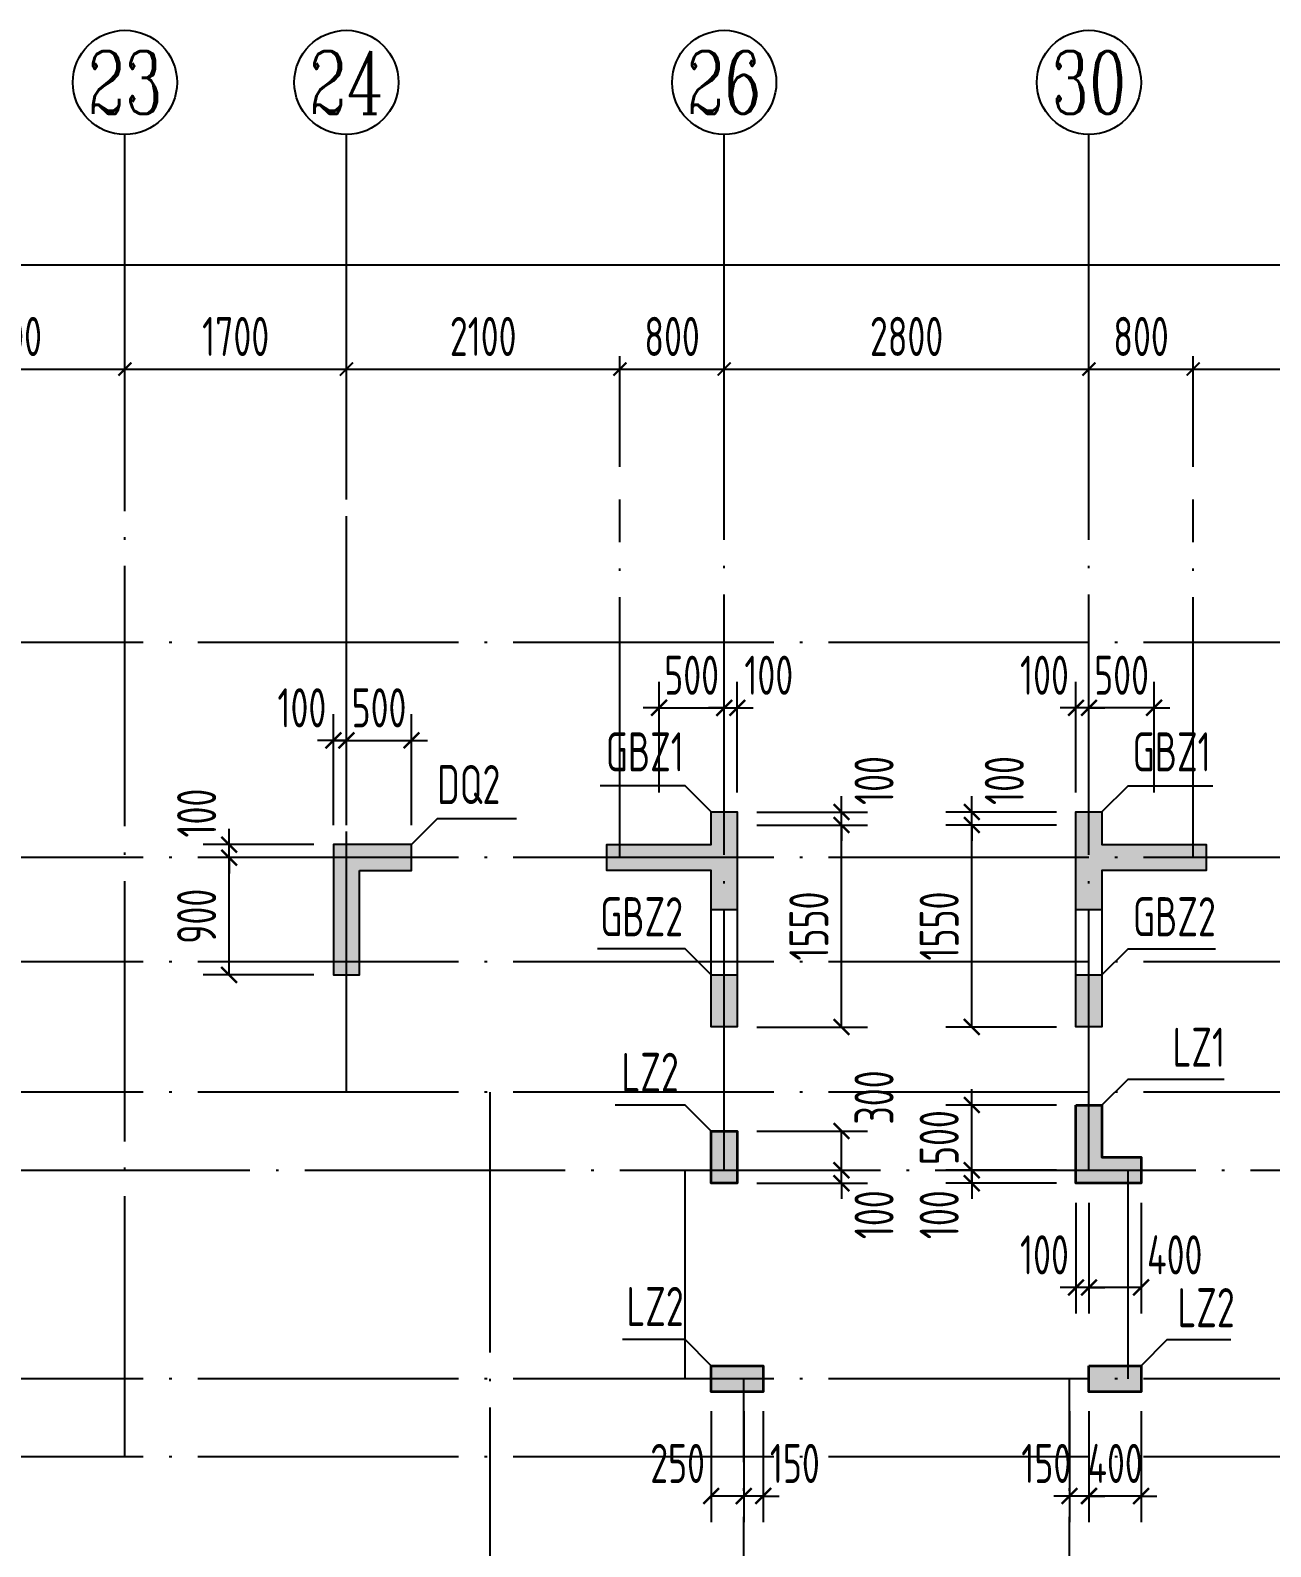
# Model space of a CAD drawing. Extents: x -668857 to 143095, y -247466 to 228182.
# Drawn here: x -296003 to -286481, y -70713 to -59074 of the extents above; entities that cross this region are included whole.
import ezdxf
from ezdxf.enums import TextEntityAlignment as Align

# ---------------------------------------------------------------- set-up
doc = ezdxf.new("R2010")
doc.units = 0
doc.header["$LTSCALE"] = 1000
doc.linetypes.add('DOTE', pattern=[2.42, 2, -0.2, 0.02, -0.2])
doc.layers.get('0').update_dxf_attribs({"linetype": 'CONTINUOUS'})
doc.layers.get('DEFPOINTS').update_dxf_attribs({"linetype": 'CONTINUOUS'})
for name, color, linetype in [('A-AXIS', 1, 'CONTINUOUS'), ('A-DOTE', 10, 'DOTE'), ('AXIS_NUM', 7, 'CONTINUOUS'), ('S-Q墙实线', 6, 'CONTINUOUS'), ('S-Q墙标注', 3, 'CONTINUOUS'), ('S-X详图填充', 252, 'CONTINUOUS'), ('S-X详图实线', 4, 'CONTINUOUS'), ('S-Y一般标注', 3, 'CONTINUOUS'), ('S-Z柱实线', 6, 'CONTINUOUS'), ('S-Z柱编号', 6, 'CONTINUOUS')]:
    doc.layers.add(name, color=color, linetype=linetype)
doc.styles.add('TSSD_Axis', font='complex.shx', dxfattribs={"width": 0.7, "bigfont": 'hztxt.shx'})
doc.styles.add('TSSD_DIMENSION', font='Tssdeng.shx', dxfattribs={"width": 0.7, "bigfont": 'tssdchn.shx'})
doc.styles.add('TSSD_REIN', font='tssdeng.shx', dxfattribs={"width": 0.7, "height": 300, "bigfont": 'tssdchn.shx'})
doc.styles.add('结构文字', font='zstxt.shx', dxfattribs={"width": 0.7, "bigfont": 'zshz.shx'})
doc.dimstyles.new('STRUCK', dxfattribs={"dimtxt": 400, "dimasz": 121, "dimexe": 200, "dimexo": 150, "dimgap": 115, "dimtad": 1, "dimdec": 0, "dimdsep": 46, "dimtxsty": '结构文字', "dimblk": 'ARCHTICK', "dimcen": 400, "dimclrd": 3, "dimclre": 3, "dimclrt": 7, "dimadec": 0, "dimazin": 0, "dimtfac": 1, "dimtdec": 0, "dimtix": 1, "dimtmove": 2, "dimatfit": 3, "dimldrblk": '_DIMX', "dimfxl": 0, "dimtolj": 1, "dimtzin": 0, "dimarcsym": 0})
doc.dimstyles.new('TSSD_100_100', dxfattribs={"dimtxt": 300, "dimasz": 100, "dimexe": 100, "dimexo": 250, "dimgap": 100, "dimtad": 1, "dimdec": 0, "dimzin": 0, "dimdsep": 46, "dimtxsty": 'TSSD_DIMENSION', "dimblk": 'ARCHTICK', "dimcen": 0, "dimdle": 100, "dimclrt": 7, "dimadec": 0, "dimazin": 0, "dimtfac": 1, "dimtdec": 0, "dimtix": 1, "dimtmove": 2, "dimatfit": 3, "dimldrblk": 'ARCHTICK', "dimfxl": 0, "dimtolj": 1, "dimtzin": 0, "dimarcsym": 0})

# ---------------------------------------------------------------- blocks, each defined once
blk = doc.blocks.new('ts_axno')
at = {"color": 0, "linetype": 'ByBlock', "lineweight": -2}
blk.add_circle((0, 0), 0.5, dxfattribs=at)
at = {"color": 0, "linetype": 'ByBlock', "lineweight": -2, "style": 'TSSD_Axis', "width": 0.7}
blk.add_attdef('A', text='', height=0.6, dxfattribs=at).set_placement((0, 0), align=Align.MIDDLE_CENTER)
blk = doc.blocks.new('_ArchTick')
at = {"color": 0, "linetype": 'ByBlock', "const_width": 0.15}
blk.add_lwpolyline([(-0.5, -0.5), (0.5, 0.5)], dxfattribs=at)
blk = doc.blocks.new('*D110')
at = {"layer": 'DEFPOINTS', "color": 0}
for p in [(36100, 19250), (34300, 18250), (36100, 18250)]:
    blk.add_point(p, dxfattribs=at)
at = {"layer": 'S-Y一般标注', "color": 0, "lineweight": -2}
for p, q in [((34300, 18500), (34300, 19350)), ((36100, 18500), (36100, 19350)), ((34200, 19250), (36200, 19250))]:
    blk.add_line(p, q, dxfattribs=at)
at = {"layer": 'S-Y一般标注', "color": 0, "lineweight": -2, "xscale": 100, "yscale": 100, "zscale": 100, "rotation": 180}
blk.add_blockref('_ArchTick', (34300, 19250), dxfattribs=at)
at = {"layer": 'S-Y一般标注', "color": 0, "lineweight": -2, "xscale": 100, "yscale": 100, "zscale": 100}
blk.add_blockref('_ArchTick', (36100, 19250), dxfattribs=at)
at = {"layer": 'S-Y一般标注', "color": 7, "insert": (35200, 19500), "char_height": 300, "attachment_point": 5, "style": 'TSSD_DIMENSION'}
blk.add_mtext('\\A1;1800', dxfattribs=at)
blk = doc.blocks.new('*D111')
at = {"layer": 'DEFPOINTS', "color": 0}
for p in [(37800, 19250), (36100, 18250), (37800, 18250)]:
    blk.add_point(p, dxfattribs=at)
at = {"layer": 'S-Y一般标注', "color": 0, "lineweight": -2}
for p, q in [((36100, 18500), (36100, 19350)), ((37800, 18500), (37800, 19350)), ((36000, 19250), (37900, 19250))]:
    blk.add_line(p, q, dxfattribs=at)
at = {"layer": 'S-Y一般标注', "color": 0, "lineweight": -2, "xscale": 100, "yscale": 100, "zscale": 100, "rotation": 180}
blk.add_blockref('_ArchTick', (36100, 19250), dxfattribs=at)
at = {"layer": 'S-Y一般标注', "color": 0, "lineweight": -2, "xscale": 100, "yscale": 100, "zscale": 100}
blk.add_blockref('_ArchTick', (37800, 19250), dxfattribs=at)
at = {"layer": 'S-Y一般标注', "color": 7, "insert": (36950, 19500), "char_height": 300, "attachment_point": 5, "style": 'TSSD_DIMENSION'}
blk.add_mtext('\\A1;1700', dxfattribs=at)
blk = doc.blocks.new('*D112')
at = {"layer": 'DEFPOINTS', "color": 0}
for p in [(40700, 19250), (39900, 18250), (40700, 18250)]:
    blk.add_point(p, dxfattribs=at)
at = {"layer": 'S-Y一般标注', "color": 0, "lineweight": -2}
for p, q in [((39900, 18500), (39900, 19350)), ((40700, 18500), (40700, 19350)), ((39800, 19250), (40800, 19250))]:
    blk.add_line(p, q, dxfattribs=at)
at = {"layer": 'S-Y一般标注', "color": 0, "lineweight": -2, "xscale": 100, "yscale": 100, "zscale": 100, "rotation": 180}
blk.add_blockref('_ArchTick', (39900, 19250), dxfattribs=at)
at = {"layer": 'S-Y一般标注', "color": 0, "lineweight": -2, "xscale": 100, "yscale": 100, "zscale": 100}
blk.add_blockref('_ArchTick', (40700, 19250), dxfattribs=at)
at = {"layer": 'S-Y一般标注', "color": 7, "insert": (40300, 19500), "char_height": 300, "attachment_point": 5, "style": 'TSSD_DIMENSION'}
blk.add_mtext('\\A1;800', dxfattribs=at)
blk = doc.blocks.new('*D113')
at = {"layer": 'DEFPOINTS', "color": 0}
for p in [(43500, 19250), (40700, 18250), (43500, 18250)]:
    blk.add_point(p, dxfattribs=at)
at = {"layer": 'S-Y一般标注', "color": 0, "lineweight": -2}
for p, q in [((40700, 18500), (40700, 19350)), ((43500, 18500), (43500, 19350)), ((40600, 19250), (43600, 19250))]:
    blk.add_line(p, q, dxfattribs=at)
at = {"layer": 'S-Y一般标注', "color": 0, "lineweight": -2, "xscale": 100, "yscale": 100, "zscale": 100, "rotation": 180}
blk.add_blockref('_ArchTick', (40700, 19250), dxfattribs=at)
at = {"layer": 'S-Y一般标注', "color": 0, "lineweight": -2, "xscale": 100, "yscale": 100, "zscale": 100}
blk.add_blockref('_ArchTick', (43500, 19250), dxfattribs=at)
at = {"layer": 'S-Y一般标注', "color": 7, "insert": (42100, 19500), "char_height": 300, "attachment_point": 5, "style": 'TSSD_DIMENSION'}
blk.add_mtext('\\A1;2800', dxfattribs=at)
blk = doc.blocks.new('*D114')
at = {"layer": 'DEFPOINTS', "color": 0}
for p in [(46400, 19250), (44300, 18250), (46400, 18250)]:
    blk.add_point(p, dxfattribs=at)
at = {"layer": 'S-Y一般标注', "color": 0, "lineweight": -2}
for p, q in [((44300, 18500), (44300, 19350)), ((46400, 18500), (46400, 19350)), ((44200, 19250), (46500, 19250))]:
    blk.add_line(p, q, dxfattribs=at)
at = {"layer": 'S-Y一般标注', "color": 0, "lineweight": -2, "xscale": 100, "yscale": 100, "zscale": 100, "rotation": 180}
blk.add_blockref('_ArchTick', (44300, 19250), dxfattribs=at)
at = {"layer": 'S-Y一般标注', "color": 0, "lineweight": -2, "xscale": 100, "yscale": 100, "zscale": 100}
blk.add_blockref('_ArchTick', (46400, 19250), dxfattribs=at)
at = {"layer": 'S-Y一般标注', "color": 7, "insert": (45742, 19500), "char_height": 300, "attachment_point": 5, "style": 'TSSD_DIMENSION'}
blk.add_mtext('\\A1;2100', dxfattribs=at)
blk = doc.blocks.new('*D119')
at = {"layer": 'DEFPOINTS', "color": 0}
for p in [(54600, 20050), (4600, 18250), (54600, 18250)]:
    blk.add_point(p, dxfattribs=at)
at = {"layer": 'S-Y一般标注', "color": 0, "lineweight": -2}
for p, q in [((4600, 18500), (4600, 20150)), ((54600, 18500), (54600, 20150)), ((4500, 20050), (54700, 20050))]:
    blk.add_line(p, q, dxfattribs=at)
at = {"layer": 'S-Y一般标注', "color": 0, "lineweight": -2, "xscale": 100, "yscale": 100, "zscale": 100, "rotation": 180}
blk.add_blockref('_ArchTick', (4600, 20050), dxfattribs=at)
at = {"layer": 'S-Y一般标注', "color": 0, "lineweight": -2, "xscale": 100, "yscale": 100, "zscale": 100}
blk.add_blockref('_ArchTick', (54600, 20050), dxfattribs=at)
at = {"layer": 'S-Y一般标注', "color": 7, "insert": (29600, 20300), "char_height": 300, "attachment_point": 5, "style": 'TSSD_DIMENSION'}
blk.add_mtext('\\A1;50000', dxfattribs=at)
blk = doc.blocks.new('*D132')
at = {"layer": 'DEFPOINTS', "color": 0}
for p in [(39900, 19250), (37800, 18250), (39900, 18250)]:
    blk.add_point(p, dxfattribs=at)
at = {"layer": 'S-Y一般标注', "color": 0, "lineweight": -2}
for p, q in [((37800, 18500), (37800, 19350)), ((39900, 18500), (39900, 19350)), ((37700, 19250), (40000, 19250))]:
    blk.add_line(p, q, dxfattribs=at)
at = {"layer": 'S-Y一般标注', "color": 0, "lineweight": -2, "xscale": 100, "yscale": 100, "zscale": 100, "rotation": 180}
blk.add_blockref('_ArchTick', (37800, 19250), dxfattribs=at)
at = {"layer": 'S-Y一般标注', "color": 0, "lineweight": -2, "xscale": 100, "yscale": 100, "zscale": 100}
blk.add_blockref('_ArchTick', (39900, 19250), dxfattribs=at)
at = {"layer": 'S-Y一般标注', "color": 7, "insert": (38850, 19500), "char_height": 300, "attachment_point": 5, "style": 'TSSD_DIMENSION'}
blk.add_mtext('\\A1;2100', dxfattribs=at)
blk = doc.blocks.new('*D133')
at = {"layer": 'DEFPOINTS', "color": 0}
for p in [(44300, 19250), (43500, 18250), (44300, 18250)]:
    blk.add_point(p, dxfattribs=at)
at = {"layer": 'S-Y一般标注', "color": 0, "lineweight": -2}
for p, q in [((43500, 18500), (43500, 19350)), ((44300, 18500), (44300, 19350)), ((43400, 19250), (44400, 19250))]:
    blk.add_line(p, q, dxfattribs=at)
at = {"layer": 'S-Y一般标注', "color": 0, "lineweight": -2, "xscale": 100, "yscale": 100, "zscale": 100, "rotation": 180}
blk.add_blockref('_ArchTick', (43500, 19250), dxfattribs=at)
at = {"layer": 'S-Y一般标注', "color": 0, "lineweight": -2, "xscale": 100, "yscale": 100, "zscale": 100}
blk.add_blockref('_ArchTick', (44300, 19250), dxfattribs=at)
at = {"layer": 'S-Y一般标注', "color": 7, "insert": (43900, 19500), "char_height": 300, "attachment_point": 5, "style": 'TSSD_DIMENSION'}
blk.add_mtext('\\A1;800', dxfattribs=at)
blk = doc.blocks.new('*D2030')
at = {"layer": 'DEFPOINTS', "color": 0}
for p in [(-288776, -67823), (-287976, -67823), (-287976, -67923)]:
    blk.add_point(p, dxfattribs=at)
at = {"layer": 'S-Q墙标注', "color": 3, "lineweight": -2}
for p, q in [((-288776, -67823), (-288776, -67702)), ((-288126, -67823), (-288976, -67823)), ((-288776, -67923), (-288776, -67823)), ((-288126, -67923), (-288976, -67923)), ((-288776, -67923), (-288776, -68044))]:
    blk.add_line(p, q, dxfattribs=at)
at = {"layer": 'S-Q墙标注', "color": 3, "lineweight": -2, "xscale": 121, "yscale": 121, "zscale": 121}
for p, rotation in [((-288776, -67823), 270), ((-288776, -67923), 90)]:
    blk.add_blockref('_ArchTick', p, dxfattribs=dict(at, rotation=rotation))
at = {"layer": 'S-Q墙标注', "color": 7, "insert": (-289026, -68165), "char_height": 300, "attachment_point": 5, "rotation": 90, "style": 'TSSD_REIN'}
blk.add_mtext('\\A1;100', dxfattribs=at)
blk = doc.blocks.new('_DIMX')
blk.add_line((-150, 0), (150, 0))
at = {"const_width": 50}
blk.add_lwpolyline([(-70, -70), (70, 70)], dxfattribs=at)
blk = doc.blocks.new('*D2031')
at = {"layer": 'DEFPOINTS', "color": 0}
for p in [(-288776, -67323), (-287976, -67323), (-287976, -67823)]:
    blk.add_point(p, dxfattribs=at)
at = {"layer": 'S-Q墙标注', "color": 3, "lineweight": -2}
for p, q in [((-288776, -67323), (-288776, -67202)), ((-288126, -67323), (-288976, -67323)), ((-288776, -67823), (-288776, -67323)), ((-288126, -67823), (-288976, -67823)), ((-288776, -67823), (-288776, -67944))]:
    blk.add_line(p, q, dxfattribs=at)
at = {"layer": 'S-Q墙标注', "color": 3, "lineweight": -2, "xscale": 121, "yscale": 121, "zscale": 121}
for p, rotation in [((-288776, -67323), 270), ((-288776, -67823), 90)]:
    blk.add_blockref('_ArchTick', p, dxfattribs=dict(at, rotation=rotation))
at = {"layer": 'S-Q墙标注', "color": 7, "insert": (-289026, -67573), "char_height": 300, "attachment_point": 5, "rotation": 90, "style": 'TSSD_REIN'}
blk.add_mtext('\\A1;500', dxfattribs=at)
blk = doc.blocks.new('*D2032')
at = {"layer": 'DEFPOINTS', "color": 0}
for p in [(-287876, -67923), (-287476, -67923), (-287876, -68723)]:
    blk.add_point(p, dxfattribs=at)
at = {"layer": 'S-Q墙标注', "color": 3, "lineweight": -2}
for p, q in [((-287876, -68073), (-287876, -68923)), ((-287476, -68073), (-287476, -68923)), ((-287476, -68723), (-287876, -68723))]:
    blk.add_line(p, q, dxfattribs=at)
at = {"layer": 'S-Q墙标注', "color": 3, "lineweight": -2, "xscale": 121, "yscale": 121, "zscale": 121, "rotation": 180}
blk.add_blockref('_ArchTick', (-287876, -68723), dxfattribs=at)
at = {"layer": 'S-Q墙标注', "color": 3, "lineweight": -2, "xscale": 121, "yscale": 121, "zscale": 121}
blk.add_blockref('_ArchTick', (-287476, -68723), dxfattribs=at)
at = {"layer": 'S-Q墙标注', "color": 7, "insert": (-287218, -68473), "char_height": 300, "attachment_point": 5, "style": 'TSSD_REIN'}
blk.add_mtext('\\A1;400', dxfattribs=at)
blk = doc.blocks.new('*D2033')
at = {"layer": 'DEFPOINTS', "color": 0}
for p in [(-287976, -67923), (-287876, -67923), (-287976, -68723)]:
    blk.add_point(p, dxfattribs=at)
at = {"layer": 'S-Q墙标注', "color": 3, "lineweight": -2}
for p, q in [((-287976, -68073), (-287976, -68923)), ((-287876, -68073), (-287876, -68923)), ((-287976, -68723), (-288097, -68723)), ((-287876, -68723), (-287976, -68723)), ((-287876, -68723), (-287755, -68723))]:
    blk.add_line(p, q, dxfattribs=at)
at = {"layer": 'S-Q墙标注', "color": 3, "lineweight": -2, "xscale": 121, "yscale": 121, "zscale": 121}
blk.add_blockref('_ArchTick', (-287976, -68723), dxfattribs=at)
at = {"layer": 'S-Q墙标注', "color": 3, "lineweight": -2, "xscale": 121, "yscale": 121, "zscale": 121, "rotation": 180}
blk.add_blockref('_ArchTick', (-287876, -68723), dxfattribs=at)
at = {"layer": 'S-Q墙标注', "color": 7, "insert": (-288218, -68473), "char_height": 300, "attachment_point": 5, "style": 'TSSD_REIN'}
blk.add_mtext('\\A1;100', dxfattribs=at)
blk = doc.blocks.new('*D2034')
at = {"layer": 'DEFPOINTS', "color": 0}
for p in [(-288776, -65174), (-287976, -65174), (-287976, -66724)]:
    blk.add_point(p, dxfattribs=at)
at = {"layer": 'S-Q墙标注', "color": 3, "lineweight": -2}
for p, q in [((-288126, -65174), (-288976, -65174)), ((-288776, -66724), (-288776, -65174)), ((-288126, -66724), (-288976, -66724))]:
    blk.add_line(p, q, dxfattribs=at)
at = {"layer": 'S-Q墙标注', "color": 3, "lineweight": -2, "xscale": 121, "yscale": 121, "zscale": 121}
for p, rotation in [((-288776, -65174), 90), ((-288776, -66724), 270)]:
    blk.add_blockref('_ArchTick', p, dxfattribs=dict(at, rotation=rotation))
at = {"layer": 'S-Q墙标注', "color": 7, "insert": (-289026, -65949), "char_height": 300, "attachment_point": 5, "rotation": 90, "style": 'TSSD_REIN'}
blk.add_mtext('\\A1;1550', dxfattribs=at)
blk = doc.blocks.new('*D2035')
at = {"layer": 'DEFPOINTS', "color": 0}
for p in [(-288776, -65074), (-287976, -65074), (-287976, -65174)]:
    blk.add_point(p, dxfattribs=at)
at = {"layer": 'S-Q墙标注', "color": 3, "lineweight": -2}
for p, q in [((-288776, -65074), (-288776, -64953)), ((-288126, -65074), (-288976, -65074)), ((-288126, -65174), (-288976, -65174)), ((-288776, -65174), (-288776, -65074)), ((-288776, -65174), (-288776, -65295))]:
    blk.add_line(p, q, dxfattribs=at)
at = {"layer": 'S-Q墙标注', "color": 3, "lineweight": -2, "xscale": 121, "yscale": 121, "zscale": 121}
for p, rotation in [((-288776, -65074), 270), ((-288776, -65174), 90)]:
    blk.add_blockref('_ArchTick', p, dxfattribs=dict(at, rotation=rotation))
at = {"layer": 'S-Q墙标注', "color": 7, "insert": (-288526, -64832), "char_height": 300, "attachment_point": 5, "rotation": 90, "style": 'TSSD_REIN'}
blk.add_mtext('\\A1;100', dxfattribs=at)
blk = doc.blocks.new('*D2036')
at = {"layer": 'DEFPOINTS', "color": 0}
for p in [(-287876, -64274), (-287876, -65074), (-287376, -65074)]:
    blk.add_point(p, dxfattribs=at)
at = {"layer": 'S-Q墙标注', "color": 3, "lineweight": -2}
for p, q in [((-287876, -64924), (-287876, -64074)), ((-287376, -64924), (-287376, -64074)), ((-287876, -64274), (-287997, -64274)), ((-287376, -64274), (-287876, -64274)), ((-287376, -64274), (-287255, -64274))]:
    blk.add_line(p, q, dxfattribs=at)
at = {"layer": 'S-Q墙标注', "color": 3, "lineweight": -2, "xscale": 121, "yscale": 121, "zscale": 121}
blk.add_blockref('_ArchTick', (-287876, -64274), dxfattribs=at)
at = {"layer": 'S-Q墙标注', "color": 3, "lineweight": -2, "xscale": 121, "yscale": 121, "zscale": 121, "rotation": 180}
blk.add_blockref('_ArchTick', (-287376, -64274), dxfattribs=at)
at = {"layer": 'S-Q墙标注', "color": 7, "insert": (-287626, -64024), "char_height": 300, "attachment_point": 5, "style": 'TSSD_REIN'}
blk.add_mtext('\\A1;500', dxfattribs=at)
blk = doc.blocks.new('*D2037')
at = {"layer": 'DEFPOINTS', "color": 0}
for p in [(-287976, -64274), (-287976, -65074), (-287876, -65074)]:
    blk.add_point(p, dxfattribs=at)
at = {"layer": 'S-Q墙标注', "color": 3, "lineweight": -2}
for p, q in [((-287976, -64924), (-287976, -64074)), ((-287876, -64924), (-287876, -64074)), ((-287976, -64274), (-288097, -64274)), ((-287876, -64274), (-287976, -64274)), ((-287876, -64274), (-287755, -64274))]:
    blk.add_line(p, q, dxfattribs=at)
at = {"layer": 'S-Q墙标注', "color": 3, "lineweight": -2, "xscale": 121, "yscale": 121, "zscale": 121}
blk.add_blockref('_ArchTick', (-287976, -64274), dxfattribs=at)
at = {"layer": 'S-Q墙标注', "color": 3, "lineweight": -2, "xscale": 121, "yscale": 121, "zscale": 121, "rotation": 180}
blk.add_blockref('_ArchTick', (-287876, -64274), dxfattribs=at)
at = {"layer": 'S-Q墙标注', "color": 7, "insert": (-288218, -64024), "char_height": 300, "attachment_point": 5, "style": 'TSSD_REIN'}
blk.add_mtext('\\A1;100', dxfattribs=at)
blk = doc.blocks.new('*D1963')
at = {"layer": 'DEFPOINTS', "color": 0}
for p in [(-290576, -67823), (-289776, -67823), (-290576, -67923)]:
    blk.add_point(p, dxfattribs=at)
at = {"layer": 'S-Q墙标注', "color": 3, "lineweight": -2}
for p, q in [((-289776, -67823), (-289776, -67702)), ((-290426, -67823), (-289576, -67823)), ((-289776, -67923), (-289776, -67823)), ((-290426, -67923), (-289576, -67923)), ((-289776, -67923), (-289776, -68044))]:
    blk.add_line(p, q, dxfattribs=at)
at = {"layer": 'S-Q墙标注', "color": 3, "lineweight": -2, "xscale": 121, "yscale": 121, "zscale": 121}
for p, rotation in [((-289776, -67823), 270), ((-289776, -67923), 90)]:
    blk.add_blockref('_ArchTick', p, dxfattribs=dict(at, rotation=rotation))
at = {"layer": 'S-Q墙标注', "color": 7, "insert": (-289526, -68165), "char_height": 300, "attachment_point": 5, "rotation": 90, "style": 'TSSD_REIN'}
blk.add_mtext('\\A1;100', dxfattribs=at)
blk = doc.blocks.new('*D1964')
at = {"layer": 'DEFPOINTS', "color": 0}
for p in [(-290576, -67523), (-289776, -67523), (-290576, -67823)]:
    blk.add_point(p, dxfattribs=at)
at = {"layer": 'S-Q墙标注', "color": 3, "lineweight": -2}
for p, q in [((-290426, -67523), (-289576, -67523)), ((-289776, -67823), (-289776, -67523)), ((-290426, -67823), (-289576, -67823))]:
    blk.add_line(p, q, dxfattribs=at)
at = {"layer": 'S-Q墙标注', "color": 3, "lineweight": -2, "xscale": 121, "yscale": 121, "zscale": 121}
for p, rotation in [((-289776, -67523), 90), ((-289776, -67823), 270)]:
    blk.add_blockref('_ArchTick', p, dxfattribs=dict(at, rotation=rotation))
at = {"layer": 'S-Q墙标注', "color": 7, "insert": (-289526, -67265), "char_height": 300, "attachment_point": 5, "rotation": 90, "style": 'TSSD_REIN'}
blk.add_mtext('\\A1;300', dxfattribs=at)
blk = doc.blocks.new('*D1965')
at = {"layer": 'DEFPOINTS', "color": 0}
for p in [(-290576, -65174), (-289776, -65174), (-290576, -66724)]:
    blk.add_point(p, dxfattribs=at)
at = {"layer": 'S-Q墙标注', "color": 3, "lineweight": -2}
for p, q in [((-290426, -65174), (-289576, -65174)), ((-289776, -66724), (-289776, -65174)), ((-290426, -66724), (-289576, -66724))]:
    blk.add_line(p, q, dxfattribs=at)
at = {"layer": 'S-Q墙标注', "color": 3, "lineweight": -2, "xscale": 121, "yscale": 121, "zscale": 121}
for p, rotation in [((-289776, -65174), 90), ((-289776, -66724), 270)]:
    blk.add_blockref('_ArchTick', p, dxfattribs=dict(at, rotation=rotation))
at = {"layer": 'S-Q墙标注', "color": 7, "insert": (-290026, -65949), "char_height": 300, "attachment_point": 5, "rotation": 90, "style": 'TSSD_REIN'}
blk.add_mtext('\\A1;1550', dxfattribs=at)
blk = doc.blocks.new('*D1966')
at = {"layer": 'DEFPOINTS', "color": 0}
for p in [(-290576, -65074), (-290576, -65174), (-289776, -65074)]:
    blk.add_point(p, dxfattribs=at)
at = {"layer": 'S-Q墙标注', "color": 3, "lineweight": -2}
for p, q in [((-289776, -65074), (-289776, -64953)), ((-290426, -65074), (-289576, -65074)), ((-290426, -65174), (-289576, -65174)), ((-289776, -65174), (-289776, -65074)), ((-289776, -65174), (-289776, -65295))]:
    blk.add_line(p, q, dxfattribs=at)
at = {"layer": 'S-Q墙标注', "color": 3, "lineweight": -2, "xscale": 121, "yscale": 121, "zscale": 121}
for p, rotation in [((-289776, -65074), 270), ((-289776, -65174), 90)]:
    blk.add_blockref('_ArchTick', p, dxfattribs=dict(at, rotation=rotation))
at = {"layer": 'S-Q墙标注', "color": 7, "insert": (-289526, -64832), "char_height": 300, "attachment_point": 5, "rotation": 90, "style": 'TSSD_REIN'}
blk.add_mtext('\\A1;100', dxfattribs=at)
blk = doc.blocks.new('*D1967')
at = {"layer": 'DEFPOINTS', "color": 0}
for p in [(-290676, -64274), (-291176, -65074), (-290676, -65074)]:
    blk.add_point(p, dxfattribs=at)
at = {"layer": 'S-Q墙标注', "color": 3, "lineweight": -2}
for p, q in [((-291176, -64924), (-291176, -64074)), ((-290676, -64924), (-290676, -64074)), ((-291176, -64274), (-291297, -64274)), ((-291176, -64274), (-290676, -64274)), ((-290676, -64274), (-290555, -64274))]:
    blk.add_line(p, q, dxfattribs=at)
at = {"layer": 'S-Q墙标注', "color": 3, "lineweight": -2, "xscale": 121, "yscale": 121, "zscale": 121}
blk.add_blockref('_ArchTick', (-291176, -64274), dxfattribs=at)
at = {"layer": 'S-Q墙标注', "color": 3, "lineweight": -2, "xscale": 121, "yscale": 121, "zscale": 121, "rotation": 180}
blk.add_blockref('_ArchTick', (-290676, -64274), dxfattribs=at)
at = {"layer": 'S-Q墙标注', "color": 7, "insert": (-290926, -64024), "char_height": 300, "attachment_point": 5, "style": 'TSSD_REIN'}
blk.add_mtext('\\A1;500', dxfattribs=at)
blk = doc.blocks.new('*D1968')
at = {"layer": 'DEFPOINTS', "color": 0}
for p in [(-290576, -64274), (-290676, -65074), (-290576, -65074)]:
    blk.add_point(p, dxfattribs=at)
at = {"layer": 'S-Q墙标注', "color": 3, "lineweight": -2}
for p, q in [((-290676, -64924), (-290676, -64074)), ((-290576, -64924), (-290576, -64074)), ((-290676, -64274), (-290797, -64274)), ((-290676, -64274), (-290576, -64274)), ((-290576, -64274), (-290455, -64274))]:
    blk.add_line(p, q, dxfattribs=at)
at = {"layer": 'S-Q墙标注', "color": 3, "lineweight": -2, "xscale": 121, "yscale": 121, "zscale": 121}
blk.add_blockref('_ArchTick', (-290676, -64274), dxfattribs=at)
at = {"layer": 'S-Q墙标注', "color": 3, "lineweight": -2, "xscale": 121, "yscale": 121, "zscale": 121, "rotation": 180}
blk.add_blockref('_ArchTick', (-290576, -64274), dxfattribs=at)
at = {"layer": 'S-Q墙标注', "color": 7, "insert": (-290334, -64024), "char_height": 300, "attachment_point": 5, "style": 'TSSD_REIN'}
blk.add_mtext('\\A1;100', dxfattribs=at)
blk = doc.blocks.new('*D1971')
at = {"layer": 'DEFPOINTS', "color": 0}
for p in [(-287876, -69524), (-287476, -69524), (-287876, -70324)]:
    blk.add_point(p, dxfattribs=at)
at = {"layer": 'S-Q墙标注', "color": 3, "lineweight": -2}
for p, q in [((-287876, -69674), (-287876, -70524)), ((-287476, -69674), (-287476, -70524)), ((-287876, -70324), (-287997, -70324)), ((-287476, -70324), (-287876, -70324)), ((-287476, -70324), (-287355, -70324))]:
    blk.add_line(p, q, dxfattribs=at)
at = {"layer": 'S-Q墙标注', "color": 3, "lineweight": -2, "xscale": 121, "yscale": 121, "zscale": 121}
blk.add_blockref('_ArchTick', (-287876, -70324), dxfattribs=at)
at = {"layer": 'S-Q墙标注', "color": 3, "lineweight": -2, "xscale": 121, "yscale": 121, "zscale": 121, "rotation": 180}
blk.add_blockref('_ArchTick', (-287476, -70324), dxfattribs=at)
at = {"layer": 'S-Q墙标注', "color": 7, "insert": (-287676, -70074), "char_height": 300, "attachment_point": 5, "style": 'TSSD_REIN'}
blk.add_mtext('\\A1;400', dxfattribs=at)
blk = doc.blocks.new('*D1972')
at = {"layer": 'DEFPOINTS', "color": 0}
for p in [(-288026, -69524), (-287876, -69524), (-288026, -70324)]:
    blk.add_point(p, dxfattribs=at)
at = {"layer": 'S-Q墙标注', "color": 3, "lineweight": -2}
for p, q in [((-288026, -69674), (-288026, -70524)), ((-287876, -69674), (-287876, -70524)), ((-288026, -70324), (-288147, -70324)), ((-287876, -70324), (-288026, -70324)), ((-287876, -70324), (-287755, -70324))]:
    blk.add_line(p, q, dxfattribs=at)
at = {"layer": 'S-Q墙标注', "color": 3, "lineweight": -2, "xscale": 121, "yscale": 121, "zscale": 121}
blk.add_blockref('_ArchTick', (-288026, -70324), dxfattribs=at)
at = {"layer": 'S-Q墙标注', "color": 3, "lineweight": -2, "xscale": 121, "yscale": 121, "zscale": 121, "rotation": 180}
blk.add_blockref('_ArchTick', (-287876, -70324), dxfattribs=at)
at = {"layer": 'S-Q墙标注', "color": 7, "insert": (-288204, -70074), "char_height": 300, "attachment_point": 5, "style": 'TSSD_REIN'}
blk.add_mtext('\\A1;150', dxfattribs=at)
blk = doc.blocks.new('*D1973')
at = {"layer": 'DEFPOINTS', "color": 0}
for p in [(-290526, -69524), (-290376, -69524), (-290526, -70324)]:
    blk.add_point(p, dxfattribs=at)
at = {"layer": 'S-Q墙标注', "color": 3, "lineweight": -2}
for p, q in [((-290526, -69674), (-290526, -70524)), ((-290376, -69674), (-290376, -70524)), ((-290526, -70324), (-290647, -70324)), ((-290376, -70324), (-290526, -70324)), ((-290376, -70324), (-290255, -70324))]:
    blk.add_line(p, q, dxfattribs=at)
at = {"layer": 'S-Q墙标注', "color": 3, "lineweight": -2, "xscale": 121, "yscale": 121, "zscale": 121}
blk.add_blockref('_ArchTick', (-290526, -70324), dxfattribs=at)
at = {"layer": 'S-Q墙标注', "color": 3, "lineweight": -2, "xscale": 121, "yscale": 121, "zscale": 121, "rotation": 180}
blk.add_blockref('_ArchTick', (-290376, -70324), dxfattribs=at)
at = {"layer": 'S-Q墙标注', "color": 7, "insert": (-290134, -70074), "char_height": 300, "attachment_point": 5, "style": 'TSSD_REIN'}
blk.add_mtext('\\A1;150', dxfattribs=at)
blk = doc.blocks.new('*D1974')
at = {"layer": 'DEFPOINTS', "color": 0}
for p in [(-290776, -69524), (-290526, -69524), (-290776, -70324)]:
    blk.add_point(p, dxfattribs=at)
at = {"layer": 'S-Q墙标注', "color": 3, "lineweight": -2}
for p, q in [((-290776, -69674), (-290776, -70524)), ((-290526, -69674), (-290526, -70524)), ((-290526, -70324), (-290776, -70324))]:
    blk.add_line(p, q, dxfattribs=at)
at = {"layer": 'S-Q墙标注', "color": 3, "lineweight": -2, "xscale": 121, "yscale": 121, "zscale": 121, "rotation": 180}
blk.add_blockref('_ArchTick', (-290776, -70324), dxfattribs=at)
at = {"layer": 'S-Q墙标注', "color": 3, "lineweight": -2, "xscale": 121, "yscale": 121, "zscale": 121}
blk.add_blockref('_ArchTick', (-290526, -70324), dxfattribs=at)
at = {"layer": 'S-Q墙标注', "color": 7, "insert": (-291034, -70074), "char_height": 300, "attachment_point": 5, "style": 'TSSD_REIN'}
blk.add_mtext('\\A1;250', dxfattribs=at)
blk = doc.blocks.new('*D1987')
at = {"layer": 'DEFPOINTS', "color": 0}
for p in [(-294476, -65424), (-293676, -65424), (-293676, -66324)]:
    blk.add_point(p, dxfattribs=at)
at = {"layer": 'S-Q墙标注', "color": 3, "lineweight": -2}
for p, q in [((-293826, -65424), (-294676, -65424)), ((-294476, -66324), (-294476, -65424)), ((-293826, -66324), (-294676, -66324))]:
    blk.add_line(p, q, dxfattribs=at)
at = {"layer": 'S-Q墙标注', "color": 3, "lineweight": -2, "xscale": 121, "yscale": 121, "zscale": 121}
for p, rotation in [((-294476, -65424), 90), ((-294476, -66324), 270)]:
    blk.add_blockref('_ArchTick', p, dxfattribs=dict(at, rotation=rotation))
at = {"layer": 'S-Q墙标注', "color": 7, "insert": (-294726, -65874), "char_height": 300, "attachment_point": 5, "rotation": 90, "style": 'TSSD_REIN'}
blk.add_mtext('\\A1;900', dxfattribs=at)
blk = doc.blocks.new('*D1988')
at = {"layer": 'DEFPOINTS', "color": 0}
for p in [(-294476, -65324), (-293676, -65324), (-293676, -65424)]:
    blk.add_point(p, dxfattribs=at)
at = {"layer": 'S-Q墙标注', "color": 3, "lineweight": -2}
for p, q in [((-294476, -65324), (-294476, -65203)), ((-293826, -65324), (-294676, -65324)), ((-294476, -65424), (-294476, -65324)), ((-293826, -65424), (-294676, -65424)), ((-294476, -65424), (-294476, -65545))]:
    blk.add_line(p, q, dxfattribs=at)
at = {"layer": 'S-Q墙标注', "color": 3, "lineweight": -2, "xscale": 121, "yscale": 121, "zscale": 121}
for p, rotation in [((-294476, -65324), 270), ((-294476, -65424), 90)]:
    blk.add_blockref('_ArchTick', p, dxfattribs=dict(at, rotation=rotation))
at = {"layer": 'S-Q墙标注', "color": 7, "insert": (-294726, -65082), "char_height": 300, "attachment_point": 5, "rotation": 90, "style": 'TSSD_REIN'}
blk.add_mtext('\\A1;100', dxfattribs=at)
blk = doc.blocks.new('*D1989')
at = {"layer": 'DEFPOINTS', "color": 0}
for p in [(-293576, -64524), (-293676, -65324), (-293576, -65324)]:
    blk.add_point(p, dxfattribs=at)
at = {"layer": 'S-Q墙标注', "color": 3, "lineweight": -2}
for p, q in [((-293676, -65174), (-293676, -64324)), ((-293576, -65174), (-293576, -64324)), ((-293676, -64524), (-293797, -64524)), ((-293676, -64524), (-293576, -64524)), ((-293576, -64524), (-293455, -64524))]:
    blk.add_line(p, q, dxfattribs=at)
at = {"layer": 'S-Q墙标注', "color": 3, "lineweight": -2, "xscale": 121, "yscale": 121, "zscale": 121}
blk.add_blockref('_ArchTick', (-293676, -64524), dxfattribs=at)
at = {"layer": 'S-Q墙标注', "color": 3, "lineweight": -2, "xscale": 121, "yscale": 121, "zscale": 121, "rotation": 180}
blk.add_blockref('_ArchTick', (-293576, -64524), dxfattribs=at)
at = {"layer": 'S-Q墙标注', "color": 7, "insert": (-293918, -64274), "char_height": 300, "attachment_point": 5, "style": 'TSSD_REIN'}
blk.add_mtext('\\A1;100', dxfattribs=at)
blk = doc.blocks.new('*D1990')
at = {"layer": 'DEFPOINTS', "color": 0}
for p in [(-293076, -64524), (-293576, -65324), (-293076, -65324)]:
    blk.add_point(p, dxfattribs=at)
at = {"layer": 'S-Q墙标注', "color": 3, "lineweight": -2}
for p, q in [((-293576, -65174), (-293576, -64324)), ((-293076, -65174), (-293076, -64324)), ((-293576, -64524), (-293697, -64524)), ((-293576, -64524), (-293076, -64524)), ((-293076, -64524), (-292955, -64524))]:
    blk.add_line(p, q, dxfattribs=at)
at = {"layer": 'S-Q墙标注', "color": 3, "lineweight": -2, "xscale": 121, "yscale": 121, "zscale": 121}
blk.add_blockref('_ArchTick', (-293576, -64524), dxfattribs=at)
at = {"layer": 'S-Q墙标注', "color": 3, "lineweight": -2, "xscale": 121, "yscale": 121, "zscale": 121, "rotation": 180}
blk.add_blockref('_ArchTick', (-293076, -64524), dxfattribs=at)
at = {"layer": 'S-Q墙标注', "color": 7, "insert": (-293326, -64274), "char_height": 300, "attachment_point": 5, "style": 'TSSD_REIN'}
blk.add_mtext('\\A1;500', dxfattribs=at)
blk = doc.blocks.new('20210726.16395156')
at = {"layer": 'A-AXIS'}
for p, q in [((36100, 18249.9), (36100, 21049.9)), ((37800, 18249.9), (37800, 21049.9)), ((40700, 18249.9), (40700, 21049.9)), ((43500, 18249.9), (43500, 21049.9))]:
    blk.add_line(p, q, dxfattribs=at)
at = {"layer": 'A-DOTE'}
for p, q in [((36100, 10900), (36100, 18249.9)), ((37800, 13700), (37800, 18249.9)), ((39900, 15500), (39900, 18249.9)), ((40700, 13100.3), (40700, 18249.9)), ((43500, 13100.3), (43500, 18249.9)), ((44300, 15500), (44300, 18249.9)), ((55600, 17150), (3600, 17150)), ((55600, 15500), (3600, 15500)), ((55600, 14700), (3600, 14700)), ((55600, 13700), (3600, 13700)), ((38900.2, 13700), (38900, 3600)), ((3600, 13100.3), (55600, 13100.3)), ((40400, 11500), (40400, 13100)), ((43800, 11500), (43800, 13100)), ((55600, 11500), (3600, 11500)), ((40850, 3600.2), (40850, 11500)), ((43350, 3600.2), (43350, 11500)), ((55600, 10900), (3600, 10900))]:
    blk.add_line(p, q, dxfattribs=at)
at = {"layer": 'A-AXIS'}
ref = blk.add_blockref('ts_axno', (36100, 21449.9), dxfattribs=dict(at, xscale=800, yscale=800, zscale=800))
ref.add_attrib('15', '23', dxfattribs={"layer": 'AXIS_NUM', "height": 480, "style": 'TSSD_Axis', "width": 0.7}).set_placement((36100, 21449.9), align=Align.MIDDLE_CENTER)
ref = blk.add_blockref('ts_axno', (37800, 21449.9), dxfattribs=dict(at, xscale=800, yscale=800, zscale=800))
ref.add_attrib('16', '24', dxfattribs={"layer": 'AXIS_NUM', "height": 480, "style": 'TSSD_Axis', "width": 0.7}).set_placement((37800, 21449.9), align=Align.MIDDLE_CENTER)
ref = blk.add_blockref('ts_axno', (40700, 21449.9), dxfattribs=dict(at, xscale=800, yscale=800, zscale=800))
ref.add_attrib('17', '26', dxfattribs={"layer": 'AXIS_NUM', "height": 480, "style": 'TSSD_Axis', "width": 0.7}).set_placement((40700, 21449.9), align=Align.MIDDLE_CENTER)
ref = blk.add_blockref('ts_axno', (43500, 21449.9), dxfattribs=dict(at, xscale=800, yscale=800, zscale=800))
ref.add_attrib('18', '30', dxfattribs={"layer": 'AXIS_NUM', "height": 480, "style": 'TSSD_Axis', "width": 0.7}).set_placement((43500, 21449.9), align=Align.MIDDLE_CENTER)
at = {"layer": 'S-Y一般标注'}
for base, p1, p2, picture, middle in [((54600, 20049.9), (4600, 18249.9), (54600, 18249.9), '*D119', (29600, 20299.9)), ((36100, 19249.9), (34300, 18249.9), (36100, 18249.9), '*D110', (35200, 19499.9)), ((37800, 19249.9), (36100, 18249.9), (37800, 18249.9), '*D111', (36950, 19499.9)), ((39900, 19249.9), (37800, 18249.9), (39900, 18249.9), '*D132', (38850, 19499.9)), ((40700, 19249.9), (39900, 18249.9), (40700, 18249.9), '*D112', (40300, 19499.9)), ((43500, 19249.9), (40700, 18249.9), (43500, 18249.9), '*D113', (42100, 19499.9)), ((44300, 19249.9), (43500, 18249.9), (44300, 18249.9), '*D133', (43900, 19499.9))]:
    dim = blk.add_linear_dim(base=base, p1=p1, p2=p2, dimstyle='TSSD_100_100', dxfattribs=at)
    dim.commit()
    dim.dimension.update_dxf_attribs({"geometry": picture, "text_midpoint": middle})
dim = blk.add_linear_dim(base=(46400, 19249.9), p1=(44300, 18249.9), p2=(46400, 18249.9), dimstyle='TSSD_100_100', dxfattribs=at)
dim.commit()
dim.dimension.update_dxf_attribs({"geometry": '*D114', "text_midpoint": (45741.9, 19499.9), "dimtype": 160})

msp = doc.modelspace()

# ---------------------------------------------------------------- hatches: boundary and pattern name
at = {"layer": 'S-X详图填充'}
h = msp.add_hatch(color=256, dxfattribs=at)
h.dxf.hatch_style = 1
h.paths.add_polyline_path([(-290576.34, -65823.57), (-290776.34, -65823.57), (-290776.34, -65523.57), (-291575.97, -65523.57), (-291575.97, -65323.57), (-290776.34, -65323.57), (-290776.34, -65073.57), (-290576.34, -65073.57)])
h = msp.add_hatch(color=256, dxfattribs=at)
h.dxf.hatch_style = 1
h.paths.add_polyline_path([(-287776.34, -65823.57), (-287976.34, -65823.57), (-287976.34, -65073.57), (-287776.34, -65073.57), (-287776.34, -65323.57), (-286976.15, -65323.57), (-286976.15, -65523.57), (-287776.34, -65523.57)])
h = msp.add_hatch(color=256, dxfattribs=at)
h.dxf.hatch_style = 1
h.paths.add_polyline_path([(-293476.34, -65523.57), (-293076.42, -65523.57), (-293076.42, -65323.57), (-293676.34, -65323.57), (-293676.34, -66323.57), (-293476.34, -66323.57)])
h = msp.add_hatch(color=256, dxfattribs=at)
h.dxf.hatch_style = 1
h.paths.add_polyline_path([(-290776.34, -66323.57), (-290576.34, -66323.57), (-290576.34, -66723.57), (-290776.34, -66723.57)])
h = msp.add_hatch(color=256, dxfattribs=at)
h.dxf.hatch_style = 1
h.paths.add_polyline_path([(-287976.34, -66323.57), (-287776.34, -66323.57), (-287776.34, -66723.57), (-287976.34, -66723.57)])
h = msp.add_hatch(color=256, dxfattribs=at)
h.dxf.hatch_style = 1
h.paths.add_polyline_path([(-287976.34, -67323.3), (-287776.34, -67323.3), (-287776.34, -67723.3), (-287476.34, -67723.3), (-287476.34, -67923.3), (-287976.34, -67923.3)])
h = msp.add_hatch(color=256, dxfattribs=at)
h.dxf.hatch_style = 1
h.paths.add_polyline_path([(-290776.34, -67523.3), (-290576.34, -67523.3), (-290576.34, -67923.3), (-290776.34, -67923.3)])
h = msp.add_hatch(color=256, dxfattribs=at)
h.dxf.hatch_style = 1
h.paths.add_polyline_path([(-290776.34, -69323.57), (-290376.34, -69323.57), (-290376.34, -69523.57), (-290776.34, -69523.57)])
h = msp.add_hatch(color=256, dxfattribs=at)
h.dxf.hatch_style = 1
h.paths.add_polyline_path([(-287876.27, -69323.57), (-287476.27, -69323.57), (-287476.27, -69523.57), (-287876.27, -69523.57)])

# ---------------------------------------------------------------- linework, layer by layer
at = {"layer": 'S-Q墙实线'}
for points in [[(-290576.34, -65423.57), (-290576.34, -66723.57), (-290776.34, -66723.57), (-290776.34, -65523.57), (-291575.97, -65523.57), (-291575.97, -65323.57), (-290776.34, -65323.57), (-290776.34, -65073.57), (-290576.34, -65073.57)], [(-293476.34, -65523.57), (-293076.42, -65523.57), (-293076.42, -65323.57), (-293676.34, -65323.57), (-293676.34, -66323.57), (-293476.34, -66323.57)]]:
    msp.add_lwpolyline(points, close=True, dxfattribs=at)
msp.add_lwpolyline([(-287976.34, -65423.57), (-287976.34, -65073.57), (-287776.34, -65073.57), (-287776.34, -65323.57), (-286976.15, -65323.57), (-286976.15, -65523.57), (-287776.34, -65523.57), (-287776.34, -66723.57), (-287976.34, -66723.57), (-287976.34, -65423.57)], dxfattribs=at)
at = {"layer": 'S-X详图实线'}
for points in [[(-290576.34, -65823.57), (-290776.34, -65823.57), (-290776.34, -65523.57), (-291575.97, -65523.57), (-291575.97, -65323.57), (-290776.34, -65323.57), (-290776.34, -65073.57), (-290576.34, -65073.57), (-290576.34, -65823.57)], [(-287776.34, -65823.57), (-287976.34, -65823.57), (-287976.34, -65073.57), (-287776.34, -65073.57), (-287776.34, -65323.57), (-286976.15, -65323.57), (-286976.15, -65523.57), (-287776.34, -65523.57), (-287776.34, -65823.57)], [(-293476.34, -65523.57), (-293076.42, -65523.57), (-293076.42, -65323.57), (-293676.34, -65323.57), (-293676.34, -66323.57), (-293476.34, -66323.57), (-293476.34, -65523.57)], [(-290776.34, -66323.57), (-290576.34, -66323.57), (-290576.34, -66723.57), (-290776.34, -66723.57), (-290776.34, -66323.57)], [(-287976.34, -66323.57), (-287776.34, -66323.57), (-287776.34, -66723.57), (-287976.34, -66723.57), (-287976.34, -66323.57)], [(-287976.34, -67323.3), (-287776.34, -67323.3), (-287776.34, -67723.3), (-287476.34, -67723.3), (-287476.34, -67923.3), (-287976.34, -67923.3), (-287976.34, -67323.3)], [(-290776.34, -67523.3), (-290576.34, -67523.3), (-290576.34, -67923.3), (-290776.34, -67923.3), (-290776.34, -67523.3)], [(-290776.34, -69323.57), (-290376.34, -69323.57), (-290376.34, -69523.57), (-290776.34, -69523.57), (-290776.34, -69323.57)], [(-287876.27, -69323.57), (-287476.27, -69323.57), (-287476.27, -69523.57), (-287876.27, -69523.57), (-287876.27, -69323.57)]]:
    msp.add_lwpolyline(points, close=True, dxfattribs=at)
at = {"layer": 'S-Z柱实线', "lineweight": 35}
for points in [[(-287976.34, -67323.3), (-287776.34, -67323.3), (-287776.34, -67723.3), (-287476.34, -67723.3), (-287476.34, -67923.3), (-287976.34, -67923.3)], [(-290776.34, -67523.3), (-290576.34, -67523.3), (-290576.34, -67923.3), (-290776.34, -67923.3)], [(-290776.34, -69323.57), (-290376.34, -69323.57), (-290376.34, -69523.57), (-290776.34, -69523.57)], [(-287876.27, -69323.57), (-287476.27, -69323.57), (-287476.27, -69523.57), (-287876.27, -69523.57)]]:
    msp.add_lwpolyline(points, close=True, dxfattribs=at)
at = {"layer": 'S-Z柱编号', "color": 7}
for points in [[(-290776.34, -65073.57), (-290976.34, -64873.57), (-291627.09, -64873.57)], [(-287776.28, -65073.57), (-287576.28, -64873.57), (-286925.53, -64873.57)], [(-293076.42, -65323.57), (-292876.42, -65123.57), (-292270.63, -65123.57)], [(-290776.34, -66323.57), (-290976.34, -66123.57), (-291648.42, -66123.57)], [(-287776.34, -66323.57), (-287576.34, -66123.57), (-286904.26, -66123.57)], [(-287776.34, -67323.3), (-287576.34, -67123.3), (-286839.16, -67123.3)], [(-290776.34, -67523.3), (-290976.34, -67323.3), (-291511.95, -67323.3)], [(-290776.34, -69323.57), (-290976.34, -69123.57), (-291458.13, -69123.57)], [(-287476.27, -69323.57), (-287276.27, -69123.57), (-286786.31, -69123.57)]]:
    msp.add_lwpolyline(points, dxfattribs=at)

# ---------------------------------------------------------------- block references
at = {"layer": 'A-DOTE'}
msp.add_blockref('20210726.16395156', (-331376.34, -80923.62), dxfattribs=at)

# ---------------------------------------------------------------- texts
at = {"layer": 'S-Z柱编号', "color": 7, "style": 'TSSD_REIN', "width": 0.7}
for s, p in [('GBZ1', (-291585.18, -64852.01)), ('GBZ1', (-287540.9, -64852.01)), ('DQ2', (-292878.99, -65102.74)), ('GBZ2', (-291628.05, -66117.38)), ('GBZ2', (-287538.47, -66117.38)), ('LZ1', (-287234.03, -67119.44)), ('LZ2', (-291464.43, -67311.78)), ('LZ2', (-291426.59, -69108.93)), ('LZ2', (-287196.8, -69118.04))]:
    msp.add_text(s, height=300, dxfattribs=at).set_placement(p, align=Align.BOTTOM_LEFT)

# ---------------------------------------------------------------- dimensions: what is measured, and where the dimension line sits
at = {"layer": 'S-Q墙标注'}
for base, p1, p2, picture, middle in [((-290676.35, -64273.57), (-291176.46, -65073.57), (-290676.35, -65073.57), '*D1967', (-290926.41, -64023.57)), ((-293076.42, -64523.57), (-293576.34, -65323.57), (-293076.42, -65323.57), '*D1990', (-293326.38, -64273.57))]:
    dim = msp.add_linear_dim(base=base, p1=p1, p2=p2, dimstyle='STRUCK', override={"dimtxt": 300, "dimgap": 100, "dimtxsty": 'TSSD_REIN'}, dxfattribs=at)
    dim.commit()
    dim.dimension.update_dxf_attribs({"geometry": picture, "text_midpoint": middle})
for base, p1, p2, picture, middle in [((-290576.34, -64273.57), (-290676.35, -65073.57), (-290576.34, -65073.57), '*D1968', (-290334.42, -64023.57)), ((-293576.34, -64523.57), (-293676.34, -65323.57), (-293576.34, -65323.57), '*D1989', (-293918.26, -64273.57))]:
    dim = msp.add_linear_dim(base=base, p1=p1, p2=p2, dimstyle='STRUCK', override={"dimtxt": 300, "dimgap": 100, "dimtxsty": 'TSSD_REIN'}, dxfattribs=at)
    dim.commit()
    dim.dimension.update_dxf_attribs({"geometry": picture, "text_midpoint": middle, "dimtype": 160})
for base, p1, p2, angle, picture, middle in [((-287976.34, -64273.57), (-287876.33, -65073.57), (-287976.34, -65073.57), 180, '*D2037', (-288218.26, -64023.57)), ((-289776.34, -65073.57), (-290576.34, -65173.57), (-290576.34, -65073.57), 90, '*D1966', (-289526.34, -64831.65)), ((-288776.34, -65073.57), (-287976.34, -65173.57), (-287976.34, -65073.57), 90, '*D2035', (-288526.34, -64831.65)), ((-294476.34, -65323.57), (-293676.34, -65423.57), (-293676.34, -65323.57), 90, '*D1988', (-294726.34, -65081.65)), ((-289776.34, -67523.3), (-290576.34, -67823.3), (-290576.34, -67523.3), 90, '*D1964', (-289526.34, -67265.23)), ((-289776.34, -67823.3), (-290576.34, -67923.3), (-290576.34, -67823.3), 90, '*D1963', (-289526.34, -68165.23)), ((-288776.34, -67823.3), (-287976.34, -67923.3), (-287976.34, -67823.3), 90, '*D2030', (-289026.34, -68165.23)), ((-287976.34, -68723.3), (-287876.34, -67923.3), (-287976.34, -67923.3), 180, '*D2033', (-288218.26, -68473.3)), ((-287876.34, -68723.3), (-287476.34, -67923.3), (-287876.34, -67923.3), 180, '*D2032', (-287218.26, -68473.3)), ((-290776.34, -70323.57), (-290526.34, -69523.57), (-290776.34, -69523.57), 180, '*D1974', (-291034.42, -70073.57)), ((-290526.34, -70323.57), (-290376.34, -69523.57), (-290526.34, -69523.57), 180, '*D1973', (-290134.42, -70073.57)), ((-288026.34, -70323.57), (-287876.27, -69523.57), (-288026.34, -69523.57), 180, '*D1972', (-288203.65, -70073.57))]:
    dim = msp.add_linear_dim(base=base, p1=p1, p2=p2, angle=angle, dimstyle='STRUCK', override={"dimtxt": 300, "dimgap": 100, "dimtxsty": 'TSSD_REIN'}, dxfattribs=at)
    dim.commit()
    dim.dimension.update_dxf_attribs({"geometry": picture, "text_midpoint": middle, "dimtype": 160})
for base, p1, p2, angle, picture, middle in [((-287876.33, -64273.57), (-287376.22, -65073.57), (-287876.33, -65073.57), 180, '*D2036', (-287626.27, -64023.57)), ((-289776.34, -65173.57), (-290576.34, -66723.57), (-290576.34, -65173.57), 90, '*D1965', (-290026.34, -65948.57)), ((-288776.34, -65173.57), (-287976.34, -66723.57), (-287976.34, -65173.57), 90, '*D2034', (-289026.34, -65948.57)), ((-294476.34, -65423.57), (-293676.34, -66323.57), (-293676.34, -65423.57), 90, '*D1987', (-294726.34, -65873.57)), ((-288776.34, -67323.3), (-287976.34, -67823.3), (-287976.34, -67323.3), 90, '*D2031', (-289026.34, -67573.3)), ((-287876.27, -70323.57), (-287476.34, -69523.57), (-287876.27, -69523.57), 180, '*D1971', (-287676.31, -70073.57))]:
    dim = msp.add_linear_dim(base=base, p1=p1, p2=p2, angle=angle, dimstyle='STRUCK', override={"dimtxt": 300, "dimgap": 100, "dimtxsty": 'TSSD_REIN'}, dxfattribs=at)
    dim.commit()
    dim.dimension.update_dxf_attribs({"geometry": picture, "text_midpoint": middle})

doc.saveas('drawing.dxf')
